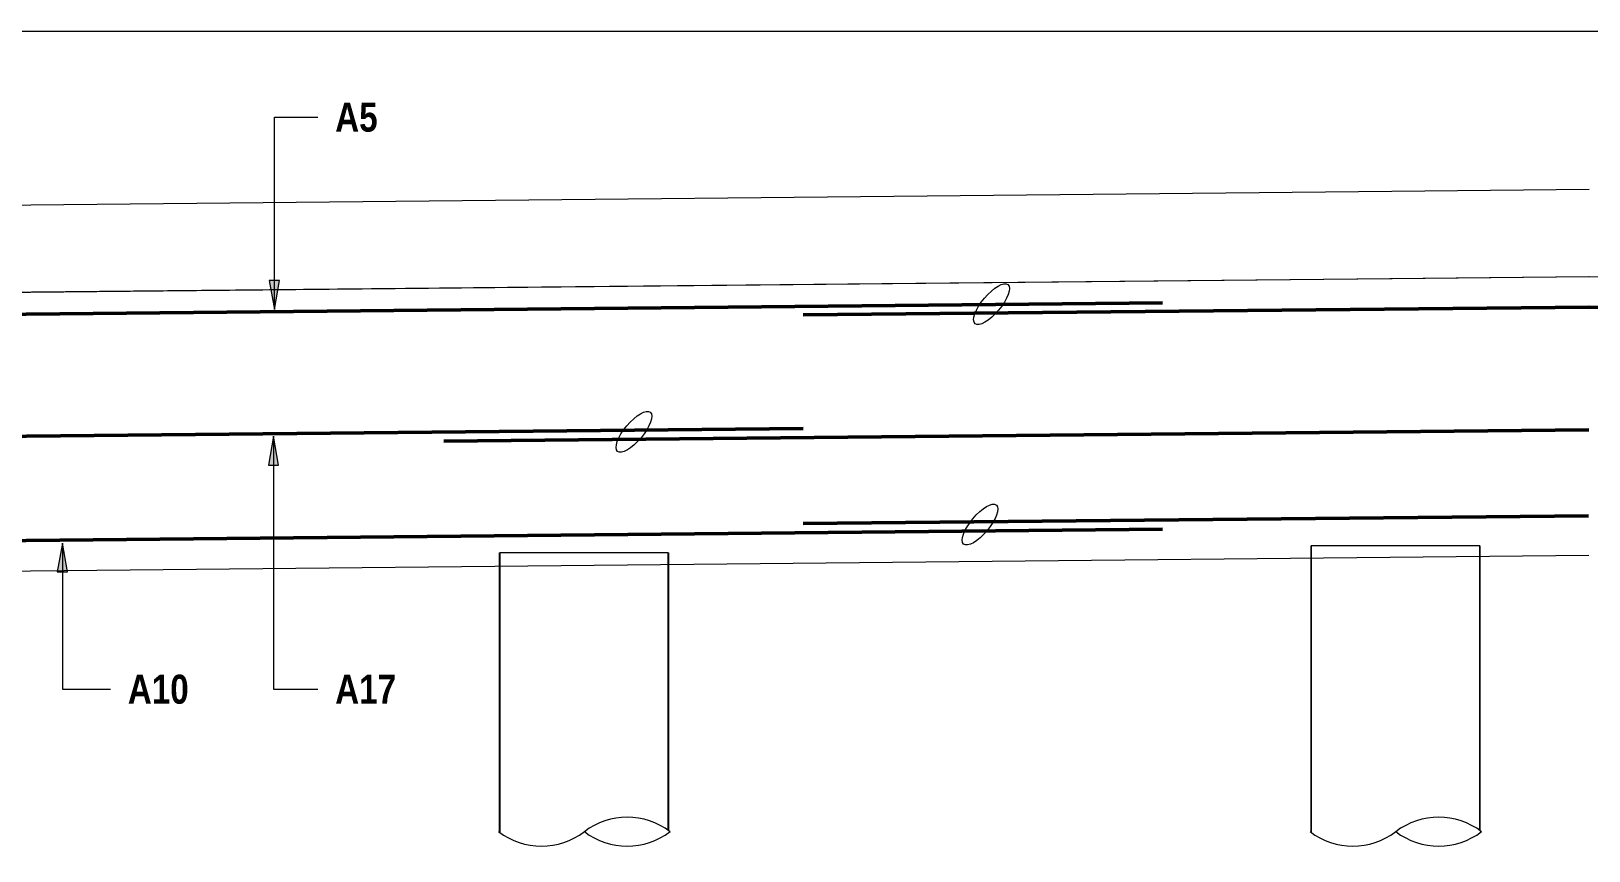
# Model space of a CAD drawing. Header units: metres. Extents: x 1652 to 1749, y -583 to 22.
# Drawn here: x 1702.07 to 1708.79, y 16.6 to 20.13 of the extents above; entities that cross this region are included whole.
import ezdxf

# ---------------------------------------------------------------- set-up
doc = ezdxf.new("R2010")
doc.units = ezdxf.units.M
doc.linetypes.add('JacobsDash', pattern=[0.0045, 0.003, -0.0015])
for name, color, linetype, lineweight in [('BRIDGE-ABUTMENT-CONC', 7, 'Continuous', 50), ('D-BDGE', 7, 'Continuous', 13), ('D-BDGE-FLOOR', 7, 'Continuous', 50), ('D-BDGE-FLOOR-PAT', 7, 'Continuous', 50), ('D-BDGE-FNDN-LINES-18-HID', 7, 'JacobsDash', 18), ('D-BDGE-FNDN-PILE-CONC', 7, 'Continuous', 50), ('D-BDGE-LINE', 7, 'Continuous', 9), ('D-ENHA-TEXT', 7, 'Continuous', 9)]:
    doc.layers.add(name, color=color, linetype=linetype, lineweight=lineweight)
doc.styles.add('Arial Narrow_B', font='ARIALNB.TTF', dxfattribs={"height": 0.125})

# ---------------------------------------------------------------- blocks, each defined once
blk = doc.blocks.new('01_SFO_FRP_Pile_CastInPlace_CS - CAST-IN-PLACE PILE - 0750-V9-DRG-1075 - ABUTMENT A ELEVATION REINFORCEMENT')
at = {"layer": 'D-BDGE-FNDN-LINES-18-HID'}
for p, q in [((1664.7162, 17.858), (1664.7162, 17.9111)), ((1664.7162, 17.9111), (1664.7169, 17.9111)), ((1665.4438, 17.9111), (1665.4445, 17.9111)), ((1665.4445, 17.9111), (1665.4445, 17.8652))]:
    blk.add_line(p, q, dxfattribs=at)
at = {"layer": 'D-BDGE-FNDN-PILE-CONC', "lineweight": 18}
for p, q in [((1665.4438, 17.9111), (1664.7169, 17.9111)), ((1664.7169, 17.9111), (1664.7169, 16.6749)), ((1665.4438, 16.6829), (1665.4438, 17.9111)), ((1664.7162, 16.6753), (1664.7162, 17.8579)), ((1665.4445, 17.8652), (1665.4445, 16.6825))]:
    blk.add_line(p, q, dxfattribs=at)
blk = doc.blocks.new('01_SFO_FRP_Pile_CastInPlace_CS - CAST-IN-PLACE PILE - 0750-V10-DRG-1075 - ABUTMENT A ELEVATION REINFORCEMENT')
at = {"layer": 'D-BDGE-FNDN-LINES-18-HID'}
for p, q in [((1661.2164, 17.8231), (1661.2164, 17.8804)), ((1661.2164, 17.8804), (1661.2171, 17.8804)), ((1661.9437, 17.8804), (1661.9443, 17.8804)), ((1661.9443, 17.8804), (1661.9443, 17.8303))]:
    blk.add_line(p, q, dxfattribs=at)
at = {"layer": 'D-BDGE-FNDN-PILE-CONC', "lineweight": 18}
for p, q in [((1661.9437, 17.8804), (1661.2171, 17.8804)), ((1661.2171, 17.8804), (1661.2171, 16.6747)), ((1661.9437, 16.683), (1661.9437, 17.8804)), ((1661.2164, 16.6752), (1661.2164, 17.823)), ((1661.9443, 17.8303), (1661.9443, 16.6826))]:
    blk.add_line(p, q, dxfattribs=at)
blk = doc.blocks.new('CS_DET_Pile-Column_BreakLine - CS_Tubular BreakLine-5900672-DRG-1075 - ABUTMENT A ELEVATION REINFORCEMENT')
at = {"layer": 'D-BDGE-LINE', "lineweight": 18}
for centre, start, end in [((1654.6974, 16.4329), 52.95733, 127.04267), ((1654.3274, 16.9232), 232.95733, 307.04267), ((1654.6974, 16.9232), 232.95733, 307.04267)]:
    blk.add_arc(centre, 0.3071, start, end, dxfattribs=at)
blk = doc.blocks.new('T2DExtentArrowReinf_v1 - Extent-6945294-DRG-1075 - ABUTMENT A ELEVATION REINFORCEMENT')
at = {"layer": 'D-BDGE-LINE'}
blk.add_line((1658.0475, 20.1294), (1686.459, 20.1294), dxfattribs=at)

msp = doc.modelspace()

# ---------------------------------------------------------------- hatches: boundary and pattern name
at = {"layer": 'D-BDGE-FLOOR-PAT', "true_color": 0xe1e1e1}
msp.add_hatch(color=254, dxfattribs=at).paths.add_polyline_path([(1707.9436, 19.0634), (1707.9472, 19.0634), (1708.5955, 19.0699)])
at = {"layer": 'D-ENHA-TEXT'}
for points in [[(1703.1243, 18.9295), (1703.1463, 19.0545), (1703.1022, 19.0545)], [(1703.1204, 18.3838), (1703.0984, 18.2588), (1703.1425, 18.2588)], [(1702.2095, 17.9226), (1702.1875, 17.7976), (1702.2316, 17.7976)]]:
    msp.add_hatch(color=256, dxfattribs=at).paths.add_polyline_path(points)

# ---------------------------------------------------------------- linework, layer by layer
at = {"layer": 'BRIDGE-ABUTMENT-CONC', "lineweight": 9}
for p, q in [((1708.7938, 19.0699), (1696.8651, 18.951)), ((1719.2566, 18.9659), (1708.7937, 19.07)), ((1700.856, 17.7907), (1708.7937, 17.8699))]:
    msp.add_line(p, q, dxfattribs=at)
at = {"layer": 'D-BDGE', "lineweight": 50}
for p, q in [((1697.0741, 18.8591), (1706.9548, 18.9575)), ((1705.4047, 18.9062), (1708.7968, 18.94)), ((1708.7932, 18.94), (1716.3766, 18.8648)), ((1705.4047, 18.4166), (1697.0349, 18.3331)), ((1708.7938, 18.4104), (1703.8547, 18.3611)), ((1708.793, 18.0399), (1705.4047, 18.0061)), ((1706.9547, 17.9816), (1700.7929, 17.9201))]:
    msp.add_line(p, q, dxfattribs=at)
at = {"layer": 'D-BDGE', "lineweight": 9}
for centre in [(1706.2173, 18.9523), (1704.6748, 18.4018), (1706.1675, 18.0018)]:
    msp.add_ellipse(centre, major_axis=(0.0707, 0.0843), ratio=0.363636, dxfattribs=at)
at = {"layer": 'D-BDGE-FLOOR', "color": 252, "lineweight": 9, "true_color": 0x888888}
for p, q in [((1707.9436, 19.4384), (1696.8649, 19.3279)), ((1708.7949, 19.4469), (1707.9436, 19.4384)), ((1696.8649, 18.9529), (1707.9436, 19.0634)), ((1707.9472, 19.0634), (1708.7949, 19.0719))]:
    msp.add_line(p, q, dxfattribs=at)
at = {"layer": 'D-ENHA-TEXT'}
for p, q in [((1703.1243, 19.7587), (1703.3114, 19.7587)), ((1703.1243, 18.9295), (1703.1243, 19.7587)), ((1703.1463, 19.0545), (1703.1022, 19.0545)), ((1703.1022, 19.0545), (1703.1243, 18.9295)), ((1703.1243, 18.9295), (1703.1463, 19.0545)), ((1703.1204, 18.3838), (1703.0984, 18.2588)), ((1703.1425, 18.2588), (1703.1204, 18.3838)), ((1703.1204, 18.3838), (1703.1204, 17.2922)), ((1703.0984, 18.2588), (1703.1425, 18.2588)), ((1702.2095, 17.9226), (1702.1875, 17.7976)), ((1702.2316, 17.7976), (1702.2095, 17.9226)), ((1702.2095, 17.9226), (1702.2095, 17.2922)), ((1702.1875, 17.7976), (1702.2316, 17.7976)), ((1702.2095, 17.2922), (1702.4169, 17.2922)), ((1703.1204, 17.2922), (1703.3114, 17.2922))]:
    msp.add_line(p, q, dxfattribs=at)

# ---------------------------------------------------------------- block references
at = {"layer": 'D-BDGE-FNDN-LINES-18-HID'}
for name in ['01_SFO_FRP_Pile_CastInPlace_CS - CAST-IN-PLACE PILE - 0750-V10-DRG-1075 - ABUTMENT A ELEVATION REINFORCEMENT', '01_SFO_FRP_Pile_CastInPlace_CS - CAST-IN-PLACE PILE - 0750-V9-DRG-1075 - ABUTMENT A ELEVATION REINFORCEMENT']:
    msp.add_blockref(name, (42.8793, 0), dxfattribs=at)
at = {"layer": 'D-BDGE-LINE'}
for name, p in [('T2DExtentArrowReinf_v1 - Extent-6945294-DRG-1075 - ABUTMENT A ELEVATION REINFORCEMENT', (42.8793, 0)), ('CS_DET_Pile-Column_BreakLine - CS_Tubular BreakLine-5900672-DRG-1075 - ABUTMENT A ELEVATION REINFORCEMENT', (49.9487, 0)), ('CS_DET_Pile-Column_BreakLine - CS_Tubular BreakLine-5900672-DRG-1075 - ABUTMENT A ELEVATION REINFORCEMENT', (53.4487, 0))]:
    msp.add_blockref(name, p, dxfattribs=at)

# ---------------------------------------------------------------- texts
at = {"layer": 'D-ENHA-TEXT', "char_height": 0.125, "attachment_point": 1, "style": 'Arial Narrow_B', "bg_fill": 3, "box_fill_scale": 1, "bg_fill_color": 256, "bg_fill_transparency": 0}
for s, insert in [('A10', (1702.4919, 17.3547)), ('A17', (1703.3864, 17.3547))]:
    msp.add_mtext(s, dxfattribs=dict(at, insert=insert))

# ---------------------------------------------------------------- next in the draw order: texts
at = {"layer": 'D-ENHA-TEXT', "insert": (1703.3864, 19.8212), "char_height": 0.125, "attachment_point": 1, "style": 'Arial Narrow_B', "bg_fill": 3, "box_fill_scale": 1, "bg_fill_color": 256, "bg_fill_transparency": 0}
msp.add_mtext('A5', dxfattribs=at)

doc.saveas('drawing.dxf')
